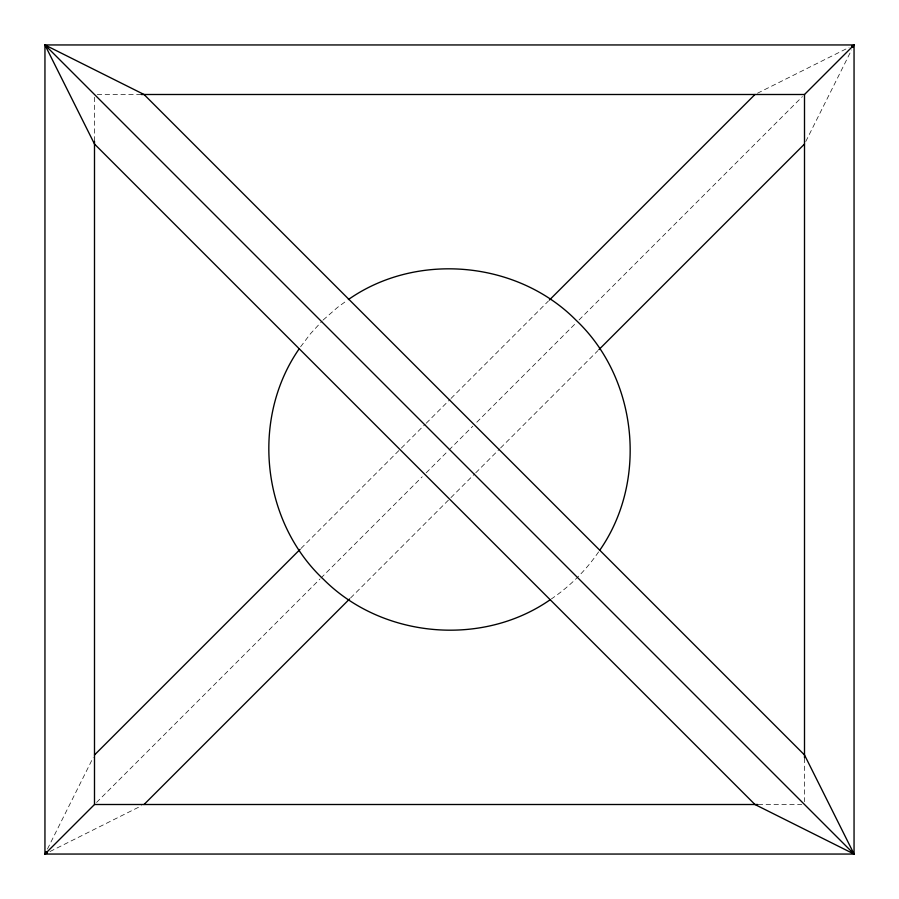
<?xml version="1.0" encoding="UTF-8"?>
<svg xmlns="http://www.w3.org/2000/svg" width="899" height="899" viewBox="0 0 899 899"><rect width="100%" height="100%" fill="white"/><g stroke="black" fill="none" stroke-linecap="round" stroke-linejoin="round"><path stroke-width="0.67" stroke-dasharray="4.5 3.37" d="M47.456 849.038L93.238 757.464M805.762 141.536L851.544 49.962M300.581 346.834L310.425 333.787L322.224 320.954M598.61 551.874C585.991 570.314 569.887 586.384 551.402 598.925M301.075 548.379L400.392 449.062M401.392 448.062L425.227 424.227M426.216 423.238L450.051 399.403M451.051 398.403L548.379 301.075M96.575 802.425L319.943 579.057M320.943 578.057L422.204 476.796M426.171 472.829L448.005 450.995M449.006 449.994L472.829 426.171M476.796 422.204L575.079 323.921M579.057 319.943L802.425 96.575M350.621 597.925L449.938 498.608M450.938 497.608L474.773 473.773M475.762 472.784L499.597 448.949M500.597 447.949L597.925 350.621M323.157 319.999L337.541 307.391L347.261 300.3M757.464 93.238L849.038 47.456M49.962 851.544L141.536 805.762M97.249 94.496L140.772 94.496M758.228 804.504L801.751 804.504M804.504 758.228L804.504 801.751M94.496 97.249L94.496 140.772"/><path stroke-width="1.35" d="M47.456 852.791L44.95 854.05L44.95 44.95L854.05 44.95L854.05 854.05L44.95 854.05L46.209 851.544M852.791 47.456L854.05 44.95L851.544 46.209M600.026 549.862C648.246 480.291 637.481 378.018 575.843 319.999C517.183 260.777 416.642 251.608 348.385 299.547M299.086 348.958C250.619 418.698 261.53 521.386 323.561 579.394C382.165 638.178 482.167 647.258 550.255 599.689M94.496 754.958L300.086 549.368M549.368 300.086L754.958 94.496M44.95 854.05L94.496 804.504L94.496 141.289M141.289 94.496L804.504 94.496L854.05 44.95M144.042 804.504L349.632 598.914M598.914 349.632L804.504 144.042M94.496 804.504L757.711 804.504M44.95 44.95L144.042 94.496L804.504 754.958L854.05 854.05L754.958 804.504L94.496 144.042L44.95 44.95L854.05 854.05M804.504 94.496L804.504 757.711"/></g></svg>
